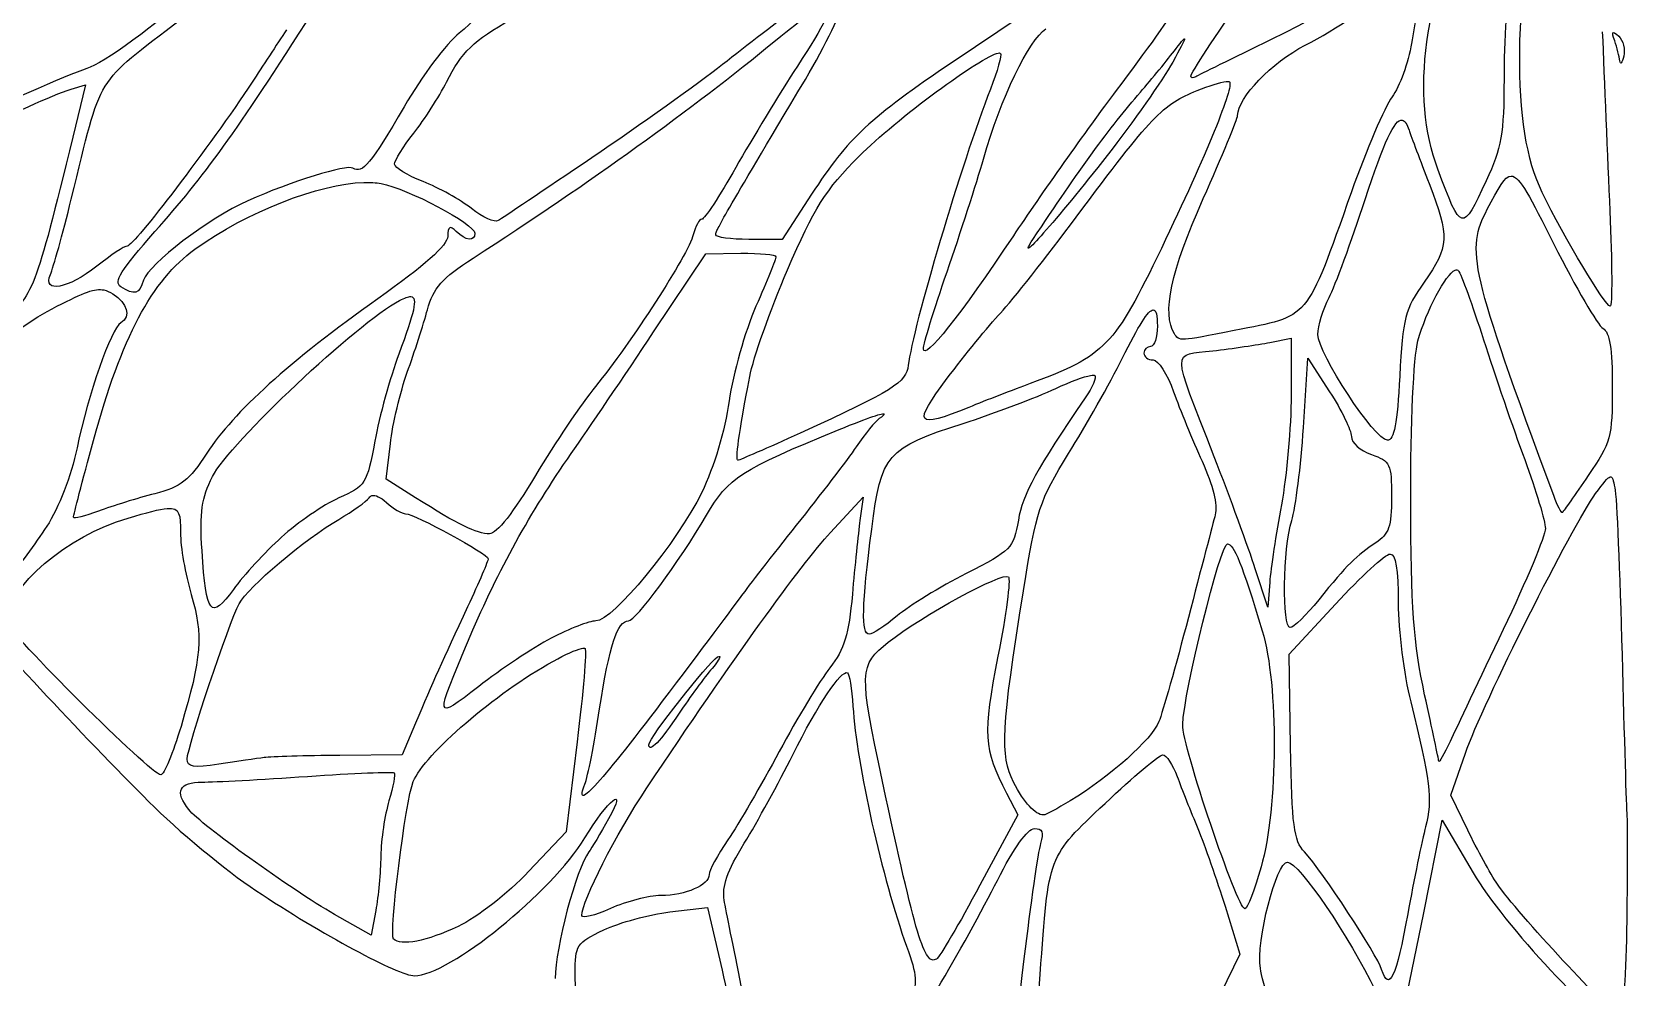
# Model space of a CAD drawing. Extents: x 2.7 to 60.3, y 1.1 to 57.9.
# Drawn here: x 13.76 to 31.82, y 10.98 to 21.68 of the extents above; entities that cross this region are included whole.
import ezdxf

# ---------------------------------------------------------------- set-up
doc = ezdxf.new("R2010")
doc.units = 0
doc.layers.get('0').update_dxf_attribs({"linetype": 'CONTINUOUS'})

msp = doc.modelspace()

# ---------------------------------------------------------------- linework, layer by layer
at = {"color": 7}
for points in [[(25.424805, 22.721976), (24.951311, 21.847198), (24.19339, 21.338424)], [(26.812765, 21.592534), (26.812765, 21.592534)], [(31.664563, 21.668051), (31.664563, 21.668051)], [(24.702162, 21.437645), (24.702162, 21.437645)], [(14.203715, 21.02809), (14.366875, 21.076598), (14.222457, 20.486799)], [(27.2824, 21.115184), (27.2824, 21.115184)], [(29.278351, 20.678069), (29.278351, 20.678069)], [(17.518173, 19.973064), (17.518173, 19.973064)], [(30.513074, 20.045274), (30.513074, 20.045274)], [(22.588802, 19.839672), (22.254215, 19.328144), (21.878837, 19.328144)], [(20.800109, 18.280834), (21.389909, 19.164983), (21.787886, 19.171048), (21.787886, 19.171048)], [(29.87697, 18.979224), (29.87697, 18.979224)], [(14.574132, 18.755431), (14.574132, 18.755431)], [(18.049544, 18.680464), (18.049544, 18.680464)], [(26.457231, 18.529983), (26.457231, 18.529983)], [(27.777943, 18.162324), (28.019926, 18.210829), (28.019926, 18.210829)], [(28.019926, 18.210829), (28.019926, 17.565356)], [(28.158833, 17.198247), (28.209544, 17.984831), (28.209544, 17.984831)], [(28.209544, 17.984831), (28.455936, 17.603941)], [(25.748919, 17.78915), (25.748919, 17.78915)], [(23.409562, 17.349281), (23.409562, 17.349281)], [(18.103012, 16.404497), (17.771732, 16.61451), (17.818585, 17.016897)], [(31.630936, 16.640418), (31.630936, 16.640418)], [(15.291263, 16.282128), (15.291263, 16.282128)], [(17.609674, 16.427648), (17.609674, 16.427648)], [(22.803225, 16.010379), (23.17309, 16.411112), (23.17309, 16.411112)], [(23.17309, 16.411112), (23.13671, 16.145978)], [(27.297283, 15.880842), (27.297283, 15.880842)], [(29.139995, 15.766742), (29.139995, 15.766742)], [(27.77684, 15.446485), (27.754792, 15.163713), (27.614232, 15.598069)], [(24.817917, 15.508772), (24.817917, 15.508772)], [(28.013312, 13.58944), (27.996775, 14.632342), (28.522083, 15.199541)], [(19.983208, 14.696832), (19.983208, 14.696832)], [(21.548107, 14.607534), (21.548107, 14.607534)], [(22.995599, 14.422326), (22.995599, 14.422326)], [(18.103563, 13.854024), (17.950877, 13.49408), (17.245872, 13.487465)], [(19.933598, 13.641256), (19.807921, 12.622609), (19.386792, 12.176125)], [(26.566923, 13.49408), (26.566923, 13.49408)], [(30.019735, 12.640798), (29.827911, 13.037673), (29.993827, 13.512269)], [(17.859926, 13.290683), (17.859926, 13.290683)], [(24.79697, 13.059723), (24.923199, 12.814433), (24.496007, 12.019029)], [(25.112266, 12.660091), (25.112266, 12.660091)], [(29.579866, 10.125603), (29.309218, 10.659181), (29.520885, 11.70649), (29.732001, 12.753797), (29.732001, 12.753797)], [(29.732001, 12.753797), (30.080368, 12.157383)], [(27.979687, 12.279201), (27.979687, 12.279201)], [(20.983663, 11.71531), (21.410855, 11.766573), (21.410855, 11.766573)], [(21.410855, 11.766573), (21.574566, 11.057709)], [(27.270825, 11.77925), (27.437843, 11.238507), (27.000729, 10.339476)], [(17.653772, 11.733499), (17.601406, 11.450726), (17.184687, 11.688298)], [(25.541111, 9.818026), (25.121636, 10.224824), (25.17786, 11.006997)]]:
    msp.add_lwpolyline(points, dxfattribs=at)
for points in [[(30.640404, 25.062437), (30.030753, 23.086483), (29.474013, 22.407234), (27.792826, 21.58923)], [(30.863094, 19.858965), (30.507666, 20.586881), (30.523555, 21.949681), (30.912703, 24.102218)], [(19.933598, 23.912601), (19.88944, 23.306763), (19.192969, 22.133187), (18.598555, 21.66309)], [(26.88332, 21.175816), (26.88332, 21.236878), (28.016356, 22.89788), (28.285062, 23.230747)], [(29.680738, 20.122995), (29.369611, 20.954551), (29.522084, 22.095531), (30.098007, 23.246182)], [(30.510869, 22.472825), (30.466521, 22.139427), (30.430414, 21.542513), (30.430391, 21.146603)], [(28.177574, 21.52584), (28.535449, 21.709064), (28.914101, 21.964912), (29.453637, 22.388491)], [(15.678768, 22.207691), (15.146758, 21.73949), (14.572955, 21.321632), (14.379553, 21.261256)], [(29.506003, 22.207691), (29.475667, 22.061828), (29.420385, 21.764504), (29.383632, 21.547336)], [(15.152908, 19.416339), (15.722372, 20.056766), (16.054061, 20.518151), (16.948768, 21.912241)], [(22.42454, 21.952481), (22.230669, 21.810119), (21.850413, 21.519487), (21.579527, 21.306454)], [(22.181454, 21.579857), (22.504558, 21.844813), (22.696258, 21.982046), (22.764088, 21.982797)], [(22.764088, 21.982797), (22.851299, 21.983759), (22.733703, 21.75926), (22.427847, 21.289368)], [(22.518798, 21.139438), (22.752247, 21.531191), (22.943234, 21.928994), (22.943234, 22.023586)], [(26.730083, 21.976732), (26.684379, 21.891337), (26.37314, 21.457782), (26.038859, 21.013759)], [(14.204818, 19.782897), (14.562841, 21.235278), (14.456927, 21.062123), (15.454423, 21.825701)], [(16.641189, 21.698921), (16.537315, 21.541063), (16.362782, 21.275819), (16.253134, 21.109119)], [(18.454687, 21.109119), (18.627445, 21.450091), (18.756458, 21.57485), (19.192765, 21.824597)], [(24.535143, 20.237648), (24.733973, 20.930952), (25.049728, 21.588298), (25.242352, 21.711048)], [(18.598555, 21.66309), (18.45693, 21.551087), (18.176019, 21.176073), (17.974579, 20.829654)], [(18.757305, 19.117028), (20.094788, 19.982482), (21.223373, 20.794207), (22.181454, 21.579857)], [(26.812765, 21.592534), (26.807041, 21.569666), (26.763138, 21.486884), (26.678819, 21.33622)], [(26.716853, 21.487805), (26.786073, 21.578144), (26.818489, 21.615406), (26.812765, 21.592534)], [(27.792826, 21.58923), (27.355241, 21.376318), (26.971352, 21.187393), (26.940095, 21.169754)], [(27.41359, 20.73209), (27.41359, 20.929165), (27.803744, 21.334445), (28.177574, 21.52584)], [(29.383632, 21.547336), (29.346878, 21.330172), (29.248114, 21.05778), (29.163699, 20.941549)], [(31.543845, 21.677424), (31.564134, 21.15649), (31.602429, 20.244472), (31.628732, 19.650603)], [(31.683853, 21.576549), (31.664831, 21.630397), (31.657677, 21.660076), (31.664563, 21.668051)], [(31.664563, 21.668051), (31.671446, 21.67603), (31.692576, 21.661986), (31.729053, 21.628365)], [(31.741731, 21.348898), (31.736896, 21.397584), (31.710836, 21.500211), (31.683853, 21.576549)], [(31.729053, 21.628365), (31.780759, 21.580695), (31.806278, 21.478621), (31.786381, 21.401264)], [(24.19339, 21.338424), (23.24552, 20.702041), (23.007754, 20.47976), (22.588802, 19.839672)], [(23.130095, 20.274029), (23.537257, 20.683595), (24.522625, 21.406773), (24.702162, 21.437645)], [(24.726966, 21.433784), (24.745096, 21.415654), (24.694352, 21.232901), (24.613967, 21.02754)], [(24.702162, 21.437645), (24.714131, 21.439703), (24.722573, 21.438179), (24.726966, 21.433784)], [(26.678819, 21.33622), (26.562125, 21.127706), (26.228054, 20.651848), (25.936333, 20.27899)], [(26.312813, 20.995019), (26.439299, 21.14088), (26.621057, 21.36278), (26.716853, 21.487805)], [(31.786381, 21.401264), (31.766476, 21.323901), (31.746557, 21.300214), (31.741731, 21.348898)], [(14.379553, 21.261256), (14.165468, 21.194426), (13.307028, 20.812198), (13.005373, 20.649407)], [(21.579527, 21.306454), (21.308641, 21.093422), (20.64349, 20.618947), (20.101719, 20.252532)], [(21.503459, 19.380508), (21.503459, 19.430901), (21.589449, 19.579886), (22.518798, 21.139438)], [(22.427847, 21.289368), (22.227701, 20.981879), (21.913779, 20.465821), (21.73056, 20.142841)], [(26.940095, 21.169754), (26.908838, 21.152144), (26.88332, 21.154847), (26.88332, 21.175816)], [(30.430391, 21.146603), (30.430354, 20.527402), (30.40218, 20.366279), (30.229198, 19.992357)], [(11.918377, 19.78951), (12.450562, 20.191332), (13.735782, 20.887924), (14.203715, 21.02809)], [(16.253134, 21.109119), (15.778977, 20.388253), (14.913731, 19.252627), (14.838715, 19.252627)], [(18.08372, 20.529793), (18.203198, 20.681651), (18.370227, 20.942421), (18.454687, 21.109119)], [(24.613967, 21.02754), (24.287247, 20.192867), (23.735701, 18.339088), (23.684067, 17.902702)], [(26.038859, 21.013759), (25.704576, 20.569733), (25.180575, 19.829836), (24.874141, 19.369484)], [(25.095729, 19.328144), (25.612745, 20.11067), (25.969056, 20.598607), (26.312813, 20.995019)], [(25.584657, 19.579497), (26.429842, 20.715232), (26.571115, 20.862857), (26.953876, 21.013208)], [(27.320985, 21.11353), (27.375488, 21.059024), (27.063076, 20.294185), (26.549835, 19.226719)], [(26.953876, 21.013208), (27.092257, 21.067567), (27.219876, 21.106522), (27.2824, 21.115184)], [(27.2824, 21.115184), (27.303241, 21.118071), (27.316609, 21.117904), (27.320985, 21.11353)], [(17.974579, 20.829654), (17.598536, 20.182978), (17.502599, 20.067885), (17.394701, 20.134572)], [(29.163699, 20.941549), (29.079283, 20.825319), (28.871923, 20.341663), (28.702881, 19.866681)], [(27.02388, 19.78951), (27.238419, 20.27242), (27.41359, 20.696645), (27.41359, 20.73209)], [(28.858876, 19.78069), (29.06995, 20.425314), (29.191974, 20.696657), (29.278351, 20.678069)], [(29.278351, 20.678069), (29.307144, 20.671875), (29.332208, 20.633676), (29.354969, 20.566174)], [(14.222457, 20.486799), (13.797782, 18.751073), (13.764617, 18.664535), (13.423746, 18.419741)], [(17.866541, 20.180323), (17.866541, 20.220754), (17.964241, 20.377935), (18.08372, 20.529793)], [(29.354969, 20.566174), (29.38073, 20.489779), (29.482785, 20.216444), (29.58207, 19.959286)], [(20.101719, 20.252532), (19.559948, 19.88612), (19.082876, 19.565705), (19.041181, 19.540361)], [(22.316502, 18.983633), (22.615983, 19.681376), (22.745712, 19.887376), (23.130095, 20.274029)], [(24.123385, 18.962686), (24.272301, 19.393013), (24.457458, 19.966762), (24.535143, 20.237648)], [(25.936333, 20.27899), (25.36071, 19.543271), (24.874168, 18.992799), (25.095729, 19.328144)], [(17.394701, 20.134572), (17.322826, 20.178993), (16.693347, 19.983317), (16.204076, 19.764705)], [(18.188451, 19.982987), (18.011333, 20.051073), (17.866541, 20.139886), (17.866541, 20.180323)], [(21.73056, 20.142841), (21.547342, 19.819863), (21.374126, 19.555796), (21.34526, 19.555796)], [(30.229198, 19.992357), (29.956974, 19.403921), (29.9491, 19.405727), (29.680738, 20.122995)], [(15.605456, 19.216246), (16.203794, 19.64611), (17.011828, 19.95855), (17.518173, 19.973064)], [(17.518173, 19.973064), (17.590508, 19.975139), (17.656412, 19.970993), (17.714957, 19.960387)], [(17.714957, 19.960387), (18.014306, 19.906161), (18.776046, 19.501812), (18.776046, 19.397046)], [(18.738012, 19.676511), (18.613008, 19.776818), (18.365568, 19.914901), (18.188451, 19.982987)], [(29.58207, 19.959286), (29.815567, 19.354506), (29.810405, 19.248665), (29.525296, 18.844175)], [(30.241325, 19.669345), (30.368968, 19.909674), (30.436724, 20.046882), (30.513074, 20.045274)], [(30.513074, 20.045274), (30.611236, 20.043208), (30.723245, 19.811438), (30.994835, 19.274124)], [(13.968898, 18.930716), (14.001086, 19.003648), (14.107223, 19.386987), (14.204818, 19.782897)], [(16.204076, 19.764705), (15.761833, 19.567102), (15.080819, 19.049515), (15.022821, 18.866776)], [(26.698112, 18.260438), (26.555519, 18.49116), (26.655643, 18.960629), (27.02388, 19.78951)], [(28.702881, 19.866681), (28.177181, 18.389544), (28.243589, 18.4681), (27.376107, 18.296819)], [(28.44877, 18.66889), (28.517816, 18.802265), (28.702347, 19.302643), (28.858876, 19.78069)], [(31.634244, 18.570773), (31.577291, 18.570773), (31.114357, 19.344383), (30.863094, 19.858965)], [(19.041181, 19.540361), (18.999484, 19.515015), (18.863015, 19.576203), (18.738012, 19.676511)], [(21.34526, 19.555796), (21.316396, 19.555796), (21.272713, 19.47578), (21.248246, 19.378303)], [(24.72862, 18.494705), (24.863998, 18.640566), (25.249279, 19.128825), (25.584657, 19.579497)], [(30.993182, 16.427648), (30.046244, 18.986652), (29.995439, 19.206379), (30.241325, 19.669345)], [(31.628732, 19.650603), (31.655035, 19.056739), (31.657414, 18.570773), (31.634244, 18.570773)], [(14.765955, 18.792362), (14.681473, 18.845835), (14.764189, 18.979182), (15.152908, 19.416339)], [(18.469019, 19.362318), (18.466528, 19.26301), (18.2063, 19.031085), (17.675269, 18.655109)], [(18.563828, 19.419093), (18.493106, 19.489812), (18.471898, 19.477242), (18.469019, 19.362318)], [(18.776046, 19.397046), (18.776046, 19.300771), (18.671453, 19.311468), (18.563828, 19.419093)], [(21.248246, 19.378303), (21.194447, 19.163947), (20.533711, 18.140497), (20.141958, 17.664577)], [(21.878837, 19.328144), (21.672483, 19.328144), (21.503459, 19.351755), (21.503459, 19.380508)], [(24.874141, 19.369484), (24.273002, 18.466398), (23.86042, 17.948907), (23.855495, 18.091215)], [(14.456172, 17.052174), (14.772823, 18.216753), (15.117065, 18.865373), (15.605456, 19.216246)], [(14.838715, 19.252627), (14.80668, 19.252627), (14.65208, 19.15), (14.494757, 19.024975)], [(21.787886, 19.171048), (22.006679, 19.174237), (22.185312, 19.156734), (22.185312, 19.132463)], [(26.549835, 19.226719), (26.015627, 18.115655), (25.916147, 18.013186), (25.064861, 17.697097)], [(30.994835, 19.274124), (31.24312, 18.782916), (31.49366, 18.353848), (31.551564, 18.32052)], [(14.494757, 19.024975), (14.169852, 18.766773), (13.873153, 18.71378), (13.968898, 18.930716)], [(18.238611, 18.53274), (18.30727, 18.780757), (18.401327, 18.886681), (18.757305, 19.117028)], [(21.888208, 17.774818), (21.927753, 17.983192), (22.120563, 18.527121), (22.316502, 18.983633)], [(22.185312, 19.132463), (22.185312, 19.108194), (22.083841, 18.85615), (21.959314, 18.572426)], [(29.456394, 18.179963), (29.549014, 18.523941), (29.773553, 18.936953), (29.87697, 18.979224)], [(29.87697, 18.979224), (29.891744, 18.985264), (29.904258, 18.983528), (29.913351, 18.973159)], [(29.913351, 18.973159), (29.943089, 18.93925), (30.07165, 18.587446), (30.198881, 18.191536)], [(15.022821, 18.866776), (14.971819, 18.706084), (14.924172, 18.692218), (14.765955, 18.792362)], [(23.855495, 18.091215), (23.853801, 18.140149), (23.974471, 18.532365), (24.123385, 18.962686)], [(29.525296, 18.844175), (29.309162, 18.537541), (29.284239, 18.441439), (29.249686, 17.780881)], [(14.042209, 18.571876), (14.3532, 18.729726), (14.473582, 18.778206), (14.574132, 18.755431)], [(14.574132, 18.755431), (14.607649, 18.747839), (14.639038, 18.732348), (14.674453, 18.71023)], [(14.674453, 18.71023), (14.843647, 18.604566), (14.884441, 18.457822), (14.764852, 18.38391)], [(17.675269, 18.655109), (16.677216, 17.948475), (16.044715, 17.377232), (15.740504, 16.907758)], [(15.803893, 16.643725), (15.998667, 17.025513), (17.438056, 18.379155), (17.923316, 18.63692)], [(18.049544, 18.680464), (18.133291, 18.673465), (18.089062, 18.499737), (17.914496, 18.030032)], [(17.923316, 18.63692), (17.979653, 18.666844), (18.021629, 18.682798), (18.049544, 18.680464)], [(28.323094, 18.251619), (28.323094, 18.347902), (28.379725, 18.535517), (28.44877, 18.66889)], [(12.600781, 17.108952), (12.969211, 17.779365), (13.457326, 18.275004), (14.042209, 18.571876)], [(18.010408, 17.824427), (18.089754, 18.0472), (18.192464, 18.366043), (18.238611, 18.53274)], [(21.959314, 18.572426), (21.834787, 18.288706), (21.697677, 17.805919), (21.655043, 17.499211)], [(24.125039, 17.756076), (24.321541, 18.016542), (24.593242, 18.348844), (24.72862, 18.494705)], [(26.10776, 17.981524), (26.293449, 18.353281), (26.401834, 18.529057), (26.457231, 18.529983)], [(26.457231, 18.529983), (26.490469, 18.530539), (26.504635, 18.467877), (26.504635, 18.347532)], [(14.764852, 18.38391), (14.656551, 18.316979), (14.395931, 17.572033), (14.270412, 16.970045)], [(19.866901, 16.903347), (20.055804, 17.174233), (20.475692, 17.794348), (20.800109, 18.280834)], [(26.504635, 18.347532), (26.504636, 18.220049), (26.470242, 18.116019), (26.428568, 18.116019)], [(27.376107, 18.296819), (26.747258, 18.172656), (26.752474, 18.172478), (26.698112, 18.260438)], [(29.110229, 17.054932), (28.96916, 17.054932), (28.323094, 18.037141), (28.323094, 18.251619)], [(31.551564, 18.32052), (31.627547, 18.276784), (31.656844, 18.091884), (31.656844, 17.655757)], [(26.428568, 18.116019), (26.386893, 18.116022), (26.353051, 18.081628), (26.353051, 18.039952)], [(27.149557, 16.865865), (26.660237, 18.122968), (26.662085, 18.011188), (27.131918, 18.06641)], [(27.131918, 18.06641), (27.353863, 18.092493), (27.6447, 18.135682), (27.777943, 18.162324)], [(29.373711, 16.374181), (29.372125, 17.24938), (29.406184, 17.993504), (29.456394, 18.179963)], [(30.198881, 18.191536), (30.32611, 17.795627), (30.535584, 17.185225), (30.664658, 16.834996)], [(17.914496, 18.030032), (17.815851, 17.764602), (17.693264, 17.321169), (17.642196, 17.044458)], [(23.684067, 17.902702), (23.661186, 17.709317), (23.513564, 17.617031), (22.459266, 17.13541)], [(25.499219, 16.903347), (25.693712, 17.215908), (25.967706, 17.701127), (26.10776, 17.981524)], [(26.353051, 18.039952), (26.353051, 17.998279), (26.399277, 17.964438), (26.456129, 17.964438)], [(26.456129, 17.964438), (26.512977, 17.964438), (26.617469, 17.802451), (26.68819, 17.604492)], [(17.818585, 17.016897), (17.844604, 17.238269), (17.931061, 17.601655), (18.010408, 17.824427)], [(21.754813, 16.82783), (21.722915, 16.82783), (21.764101, 17.120884), (21.888208, 17.774818)], [(24.368676, 17.426452), (23.766346, 17.181901), (23.729581, 17.231885), (24.125039, 17.756076)], [(25.353698, 17.640873), (25.519788, 17.718193), (25.673336, 17.774838), (25.748919, 17.78915)], [(25.796324, 17.788599), (25.81817, 17.766755), (25.769649, 17.652371), (25.688837, 17.534489)], [(25.748919, 17.78915), (25.774114, 17.793922), (25.790862, 17.79406), (25.796324, 17.788599)], [(29.249686, 17.780881), (29.221537, 17.242717), (29.185641, 17.054932), (29.110229, 17.054932)], [(20.141958, 17.664577), (19.986098, 17.475231), (19.680642, 17.02216), (19.463412, 16.657506)], [(24.30694, 17.245652), (24.661175, 17.360059), (25.132246, 17.537777), (25.353698, 17.640873)], [(25.064861, 17.697097), (24.877325, 17.627462), (24.563938, 17.505731), (24.368676, 17.426452)], [(25.688837, 17.534489), (25.137301, 16.729964), (24.980457, 16.443271), (24.930365, 16.149836)], [(26.68819, 17.604492), (26.758911, 17.406541), (26.904455, 17.051695), (27.011754, 16.816256)], [(28.019926, 17.565356), (28.019926, 17.210515), (27.97042, 16.652155), (27.909683, 16.324572)], [(28.455936, 17.603941), (28.59138, 17.394496), (28.70178, 17.166652), (28.70178, 17.097375)], [(31.656844, 17.655757), (31.656844, 17.086366), (31.641423, 17.028439), (31.385095, 16.655299)], [(21.655043, 17.499211), (21.6084, 17.163655), (21.484751, 16.751387), (21.344709, 16.464579)], [(22.899687, 17.175096), (23.241572, 17.314692), (23.408061, 17.371808), (23.409562, 17.349281)], [(23.409562, 17.349281), (23.410062, 17.341771), (23.391922, 17.325334), (23.356094, 17.300222)], [(21.39928, 16.207161), (21.647802, 16.632501), (21.780139, 16.717992), (22.899687, 17.175096)], [(23.356094, 17.300222), (23.312411, 17.269601), (23.194633, 17.125275), (23.093715, 16.979415)], [(23.269553, 16.048965), (23.380003, 16.900398), (23.434667, 16.963932), (24.30694, 17.245652)], [(28.02599, 16.146529), (28.071013, 16.292116), (28.130926, 16.765411), (28.158833, 17.198247)], [(14.229622, 16.18291), (14.229622, 16.202714), (14.331582, 16.593961), (14.456172, 17.052174)], [(17.642196, 17.044458), (17.552299, 16.557346), (17.539304, 16.537144), (17.234297, 16.401189)], [(22.459266, 17.13541), (22.088844, 16.966195), (21.771772, 16.82783), (21.754813, 16.82783)], [(28.70178, 17.097375), (28.70178, 17.025547), (28.799804, 16.937513), (28.929432, 16.892324)], [(14.270412, 16.970045), (14.202917, 16.64633), (14.065762, 16.291275), (13.927005, 16.080382)], [(15.740504, 16.907758), (15.539965, 16.598271), (15.445993, 16.525725), (15.149601, 16.449147)], [(18.723681, 14.837943), (19.040806, 15.584898), (19.401978, 16.236648), (19.866901, 16.903347)], [(23.093715, 16.979415), (22.992798, 16.833551), (22.687316, 16.434119), (22.415169, 16.091958)], [(24.987691, 15.350022), (25.134738, 16.265807), (25.170453, 16.375007), (25.499219, 16.903347)], [(27.011754, 16.816256), (27.136269, 16.543023), (27.18997, 16.324154), (27.16003, 16.210469)], [(27.614232, 15.598069), (27.537065, 15.836928), (27.327991, 16.407443), (27.149557, 16.865865)], [(28.929432, 16.892324), (29.14337, 16.817752), (29.156533, 16.789225), (29.156533, 16.412216)], [(30.664658, 16.834996), (30.793732, 16.484767), (30.899475, 16.13399), (30.899475, 16.055577)], [(15.685933, 15.80257), (15.657682, 16.242792), (15.679405, 16.399708), (15.803893, 16.643725)], [(19.463412, 16.657506), (19.215837, 16.241917), (19.02134, 15.99469), (18.94141, 15.994944)], [(31.385095, 16.655299), (31.235486, 16.437511), (31.103886, 16.249771), (31.0924, 16.238031)], [(31.468328, 16.450248), (31.557843, 16.571578), (31.603439, 16.632194), (31.630936, 16.640418)], [(31.630936, 16.640418), (31.658436, 16.648642), (31.667791, 16.604381), (31.68606, 16.515292)], [(15.149601, 16.449147), (14.955932, 16.399104), (14.669778, 16.31039), (14.513498, 16.252362)], [(21.344709, 16.464579), (21.067027, 15.895884), (20.337034, 15.009371), (20.146367, 15.009371)], [(29.993827, 13.512269), (30.186689, 14.064731), (31.204129, 16.092145), (31.468328, 16.450248)], [(31.68606, 16.515292), (31.706363, 16.416285), (31.742902, 15.567818), (31.767089, 14.630135)], [(14.847535, 16.174091), (15.065645, 16.236772), (15.203798, 16.275665), (15.291263, 16.282128)], [(15.291263, 16.282128), (15.437038, 16.292898), (15.441745, 16.214276), (15.441745, 16.008175)], [(17.234297, 16.401189), (17.061032, 16.323956), (16.769203, 16.123897), (16.585516, 15.956909)], [(17.233746, 16.159206), (17.394273, 16.25221), (17.548992, 16.362621), (17.577704, 16.404497)], [(17.577704, 16.404497), (17.58582, 16.416336), (17.596791, 16.424142), (17.609674, 16.427648)], [(17.609674, 16.427648), (17.648325, 16.438163), (17.7066, 16.411468), (17.773385, 16.35103)], [(17.773385, 16.35103), (17.852142, 16.279757), (17.950256, 16.221493), (17.991667, 16.221493)], [(18.94141, 15.994944), (18.797582, 15.995469), (18.585339, 16.098941), (18.103012, 16.404497)], [(27.909683, 16.324572), (27.848947, 15.996988), (27.789041, 15.60199), (27.77684, 15.446485)], [(29.156533, 16.412216), (29.156533, 16.074856), (29.128503, 15.993279), (28.977937, 15.894623)], [(29.531908, 14.174281), (29.405605, 14.752989), (29.375969, 15.163052), (29.373711, 16.374181)], [(31.0924, 16.238031), (31.080922, 16.226274), (31.036085, 16.311705), (30.993182, 16.427648)], [(13.471701, 15.000001), (13.471701, 15.388361), (14.161794, 15.977009), (14.847535, 16.174091)], [(13.927005, 16.080382), (13.799954, 15.887277), (13.598462, 15.615539), (13.478867, 15.476801)], [(14.513498, 16.252362), (14.357218, 16.194326), (14.229622, 16.163098), (14.229622, 16.18291)], [(16.10651, 15.203952), (16.207174, 15.392044), (16.850241, 15.937004), (17.233746, 16.159206)], [(17.991667, 16.221493), (18.090995, 16.221493), (18.927079, 15.767739), (18.927079, 15.713826)], [(20.514028, 15.009371), (20.59679, 15.009371), (21.086461, 15.67178), (21.39928, 16.207161)], [(22.415169, 16.091958), (22.143023, 15.749803), (21.864534, 15.391982), (21.796155, 15.296555)], [(23.13671, 16.145978), (23.116541, 16.000118), (23.077627, 15.625098), (23.05072, 15.31254)], [(24.930365, 16.149836), (24.875776, 15.830067), (24.852865, 15.806505), (24.339462, 15.545703)], [(27.16003, 16.210469), (27.134232, 16.112513), (26.997254, 15.589177), (26.85576, 15.047406)], [(28.010004, 14.933303), (27.916395, 14.933303), (27.92821, 15.830352), (28.02599, 16.146529)], [(15.441745, 16.008175), (15.441745, 15.849041), (15.496217, 15.534708), (15.563012, 15.309785)], [(16.585516, 15.956909), (16.401831, 15.789921), (16.157061, 15.524384), (16.042018, 15.36656)], [(20.722938, 13.120356), (21.692968, 14.571269), (22.46538, 15.644343), (22.803225, 16.010379)], [(23.240338, 14.857786), (23.149504, 14.857786), (23.157638, 15.186237), (23.269553, 16.048965)], [(30.899475, 16.055577), (30.899475, 15.977167), (30.684397, 15.462518), (30.421572, 14.911807)], [(16.042018, 15.36656), (15.784802, 15.013697), (15.732437, 15.077942), (15.685933, 15.80257)], [(26.791819, 13.834731), (26.805, 14.206694), (27.218613, 15.880842), (27.297283, 15.880842)], [(27.297283, 15.880842), (27.372959, 15.880842), (27.461172, 15.661211), (27.693056, 14.895822)], [(28.977937, 15.894623), (28.757979, 15.7505), (28.658402, 15.651404), (28.331914, 15.24915)], [(28.522083, 15.199541), (28.811138, 15.51158), (29.0892, 15.766742), (29.139995, 15.766742)], [(29.139995, 15.766742), (29.20424, 15.766742), (29.2326, 15.597403), (29.2326, 15.210564)], [(18.927079, 15.713826), (18.927079, 15.690813), (18.822018, 15.446327), (18.693364, 15.170325)], [(23.456415, 14.767938), (23.836873, 15.06901), (24.75693, 15.569757), (24.817917, 15.508772)], [(24.339462, 15.545703), (24.045731, 15.396495), (23.69389, 15.18075), (23.557838, 15.066145)], [(24.817917, 15.508772), (24.844851, 15.481836), (24.791933, 15.076861), (24.699957, 14.609188)], [(15.563012, 15.309785), (15.700463, 14.846938), (15.681369, 14.598021), (15.447808, 13.815991)], [(15.517813, 13.445575), (15.517813, 13.57676), (15.989186, 14.98473), (16.10651, 15.203952)], [(21.796155, 15.296555), (21.727776, 15.20113), (21.323625, 14.662475), (20.898225, 14.099867)], [(23.05072, 15.31254), (23.011369, 14.855424), (22.961497, 14.692424), (22.796059, 14.479103)], [(24.876897, 13.185953), (24.722375, 13.487377), (24.738384, 13.797382), (24.987691, 15.350022)], [(28.331914, 15.24915), (28.191045, 15.075594), (28.046254, 14.933303), (28.010004, 14.933303)], [(29.2326, 15.210564), (29.2326, 14.904669), (29.29586, 14.40206), (29.373711, 14.093252)], [(13.029627, 15.160955), (13.218535, 14.907198), (14.354057, 13.691878), (15.084006, 12.962159)], [(15.217951, 13.266428), (15.113927, 13.266428), (13.471701, 14.896736), (13.471701, 15.000001)], [(18.693364, 15.170325), (18.405445, 14.552662), (18.299072, 14.315025), (18.103563, 13.854024)], [(20.146367, 15.009371), (20.071835, 15.009371), (19.843411, 14.921213), (19.639249, 14.813689)], [(20.188811, 14.016081), (20.297397, 14.72705), (20.389665, 15.009371), (20.514028, 15.009371)], [(23.557838, 15.066145), (23.421788, 14.951541), (23.278816, 14.857786), (23.240338, 14.857786)], [(26.85576, 15.047406), (26.714267, 14.505635), (26.564193, 13.975546), (26.521723, 13.869458)], [(18.819592, 14.268537), (18.314052, 13.874025), (18.314199, 13.873455), (18.723681, 14.837943)], [(19.639249, 14.813689), (19.435087, 14.706168), (19.06625, 14.461024), (18.819592, 14.268537)], [(27.693056, 14.895822), (27.877312, 14.287607), (27.870393, 12.896715), (27.679826, 12.224631)], [(30.421572, 14.911807), (30.158744, 14.361095), (29.888101, 13.790975), (29.820195, 13.645114)], [(19.665156, 14.555721), (19.797645, 14.628921), (19.921229, 14.682848), (19.983208, 14.696832)], [(20.022895, 14.696832), (20.042907, 14.67682), (20.002696, 14.201685), (19.933598, 13.641256)], [(19.983208, 14.696832), (20.003867, 14.701495), (20.017892, 14.701836), (20.022895, 14.696832)], [(23.391923, 13.190911), (23.125636, 14.434083), (23.128569, 14.508503), (23.456415, 14.767938)], [(18.078208, 13.190911), (18.205475, 13.502835), (19.006656, 14.191911), (19.665156, 14.555721)], [(20.74609, 13.608733), (20.74609, 13.68243), (21.41907, 14.540865), (21.524405, 14.601472)], [(21.462118, 14.471938), (21.376675, 14.37145), (21.208942, 14.143211), (21.089496, 13.964268)], [(21.548107, 14.607534), (21.55773, 14.598853), (21.5262, 14.547302), (21.462118, 14.471938)], [(21.524405, 14.601472), (21.53717, 14.608816), (21.5449, 14.61043), (21.548107, 14.607534)], [(22.796059, 14.479103), (22.682937, 14.333243), (22.425338, 13.906635), (22.223346, 13.531562)], [(22.376033, 13.49408), (22.661211, 14.064581), (22.923293, 14.457166), (22.995599, 14.422326)], [(24.699957, 14.609188), (24.525187, 13.720541), (24.534382, 13.570246), (24.79697, 13.059723)], [(31.767089, 14.630135), (31.791289, 13.692454), (31.815789, 12.874188), (31.821659, 12.811675)], [(22.995599, 14.422326), (23.016926, 14.412047), (23.044711, 14.24174), (23.057335, 14.043643)], [(20.898225, 14.099867), (20.164027, 13.128862), (19.889355, 12.835235), (20.021792, 13.161699)], [(29.373711, 14.093252), (29.595959, 13.211686), (29.623171, 12.985112), (29.542382, 12.679937)], [(29.691762, 13.421871), (29.689095, 13.44466), (29.617292, 13.783073), (29.531908, 14.174281)], [(20.021792, 13.161699), (20.053686, 13.240314), (20.129038, 13.624718), (20.188811, 14.016081)], [(21.089496, 13.964268), (20.878319, 13.647903), (20.74609, 13.510802), (20.74609, 13.608733)], [(23.057335, 14.043643), (23.099374, 13.383994), (23.387726, 12.094393), (23.664774, 11.326701)], [(15.447808, 13.815991), (15.35757, 13.51385), (15.25422, 13.266428), (15.217951, 13.266428)], [(26.521723, 13.869458), (26.441245, 13.668434), (25.974299, 13.251245), (25.519063, 12.973733)], [(27.496823, 11.751138), (27.409551, 11.751138), (26.783533, 13.601217), (26.791819, 13.834731)], [(28.169857, 12.394957), (28.050541, 12.52463), (28.027784, 12.69713), (28.013312, 13.58944)], [(29.820195, 13.645114), (29.752287, 13.499253), (29.694302, 13.399095), (29.691762, 13.421871)], [(15.877756, 13.388247), (15.585093, 13.343286), (15.517813, 13.354047), (15.517813, 13.445575)], [(16.388732, 13.46266), (16.305384, 13.452317), (16.075711, 13.418656), (15.877756, 13.388247)], [(17.245872, 13.487465), (16.858038, 13.483994), (16.472082, 13.473018), (16.388732, 13.46266)], [(22.223346, 13.531562), (22.021355, 13.156489), (21.759605, 12.706968), (21.641814, 12.532761)], [(21.826471, 12.492522), (21.972422, 12.730593), (22.219794, 13.181519), (22.376033, 13.49408)], [(25.913181, 12.94452), (26.233986, 13.246662), (26.52813, 13.49408), (26.566923, 13.49408)], [(26.566923, 13.49408), (26.605718, 13.49408), (26.67912, 13.383127), (26.729531, 13.247686)], [(15.688138, 13.1854), (15.823581, 13.185117), (16.360585, 13.214342), (16.881519, 13.249893)], [(16.881519, 13.249893), (17.402453, 13.285445), (17.842829, 13.30358), (17.859926, 13.290683)], [(17.855516, 11.408283), (17.800869, 11.46293), (17.989647, 12.973854), (18.078208, 13.190911)], [(17.859926, 13.290683), (17.877022, 13.277785), (17.851503, 13.135669), (17.803151, 12.974286)], [(24.002669, 11.181732), (23.869888, 11.09967), (23.767582, 11.437135), (23.391923, 13.190911)], [(26.729531, 13.247686), (26.779943, 13.112245), (26.884432, 12.847628), (26.962144, 12.660091)], [(15.536554, 12.873411), (15.373522, 13.078539), (15.425862, 13.185964), (15.688138, 13.1854)], [(19.988168, 11.676724), (19.988168, 11.840145), (20.374109, 12.598595), (20.722938, 13.120356)], [(20.020139, 12.552604), (20.280057, 12.983187), (20.514048, 13.17185), (20.290234, 12.770335)], [(25.216445, 12.813329), (25.119275, 12.815578), (24.999117, 12.947531), (24.876897, 13.185953)], [(15.084006, 12.962159), (15.408187, 12.63808), (15.954065, 12.185704), (16.29668, 11.957293)], [(17.184687, 11.688298), (16.692973, 11.968901), (15.671825, 12.703209), (15.536554, 12.873411)], [(17.803151, 12.974286), (17.754799, 12.812903), (17.712946, 12.531358), (17.710547, 12.348656)], [(25.17786, 11.006997), (25.275444, 12.370918), (25.259144, 12.328533), (25.913181, 12.94452)], [(25.519063, 12.973733), (25.373313, 12.884884), (25.237282, 12.812765), (25.216445, 12.813329)], [(20.290234, 12.770335), (20.198409, 12.605605), (20.097841, 12.436633), (20.066441, 12.394957)], [(24.693342, 12.073049), (24.87823, 12.438199), (25.036622, 12.660091), (25.112266, 12.660091)], [(25.112266, 12.660091), (25.20344, 12.660091), (25.22101, 12.617543), (25.181719, 12.489767)], [(26.962144, 12.660091), (27.039856, 12.472554), (27.178908, 12.07645), (27.270825, 11.77925)], [(29.542382, 12.679937), (29.500889, 12.523213), (29.409921, 12.079038), (29.340088, 11.692709)], [(31.821659, 12.811675), (31.82767, 12.749163), (31.827131, 12.212159), (31.820556, 11.618296)], [(18.090885, 10.993216), (18.482009, 10.993216), (19.647524, 11.935322), (20.020139, 12.552604)], [(21.641814, 12.532761), (21.524024, 12.358553), (21.427943, 12.181211), (21.427943, 12.13809)], [(21.599371, 11.848702), (21.571946, 12.001901), (21.633996, 12.178572), (21.826471, 12.492522)], [(25.181719, 12.489767), (25.152885, 12.395999), (25.068179, 11.807955), (24.993754, 11.182835)], [(30.356528, 12.028399), (30.276495, 12.146811), (30.125077, 12.422384), (30.019735, 12.640798)], [(17.710547, 12.348656), (17.708145, 12.165957), (17.682626, 11.889099), (17.653772, 11.733499)], [(20.066441, 12.394957), (19.924727, 12.206873), (19.685, 11.307067), (19.685, 10.9629)], [(29.044635, 11.063221), (28.990002, 11.235351), (28.374281, 12.172781), (28.169857, 12.394957)], [(19.386792, 12.176125), (19.147377, 11.922543), (18.80169, 11.652778), (18.586428, 11.551598)], [(21.427943, 12.13809), (21.427943, 12.018177), (21.16311, 11.902762), (20.883342, 11.901068)], [(27.679826, 12.224631), (27.605971, 11.964165), (27.523569, 11.751138), (27.496823, 11.751138)], [(27.671007, 11.077002), (27.620325, 11.381647), (27.851615, 12.282842), (27.979687, 12.279201)], [(27.979687, 12.279201), (28.106373, 12.275611), (28.686255, 11.426565), (28.970221, 10.828404)], [(30.080368, 12.157383), (30.414714, 11.584799), (31.532068, 10.387432), (31.731811, 10.387432)], [(16.29668, 11.957293), (17.032017, 11.467064), (17.913826, 10.993216), (18.090885, 10.993216)], [(24.496007, 12.019029), (24.26125, 11.581373), (24.039382, 11.204423), (24.002669, 11.181732)], [(24.018103, 10.853759), (24.226103, 11.201386), (24.529806, 11.750071), (24.693342, 12.073049)], [(31.741731, 10.538466), (31.662703, 10.538466), (30.566958, 11.717062), (30.356528, 12.028399)], [(20.310078, 11.753342), (20.132961, 11.672951), (19.988168, 11.63828), (19.988168, 11.676724)], [(20.883342, 11.901068), (20.745159, 11.900154), (20.487196, 11.833739), (20.310078, 11.753342)], [(21.792847, 10.879667), (21.707163, 11.296413), (21.620168, 11.732537), (21.599371, 11.848702)], [(20.234562, 11.511359), (20.411679, 11.59547), (20.748738, 11.687313), (20.983663, 11.71531)], [(29.340088, 11.692709), (29.210409, 10.975323), (29.128108, 10.800215), (29.044635, 11.063221)], [(31.820556, 11.618296), (31.813988, 11.02443), (31.778535, 10.538466), (31.741731, 10.538466)], [(18.586428, 11.551598), (18.229584, 11.383854), (17.937211, 11.326585), (17.855516, 11.408283)], [(19.912101, 11.012509), (19.912101, 11.345288), (19.925005, 11.364355), (20.234562, 11.511359)], [(23.664774, 11.326701), (23.78535, 10.992589), (23.790712, 10.907415), (23.705013, 10.70052)], [(21.574566, 11.057709), (21.664608, 10.668003), (21.774057, 10.086227), (21.817652, 9.764559)], [(24.993754, 11.182835), (24.867487, 10.122258), (24.837707, 10.006446), (24.545065, 9.448713)], [(27.981893, 9.981737), (27.835826, 10.433888), (27.695961, 10.926953), (27.671007, 11.077002)], [(20.53773, 10.062766), (19.934038, 10.645654), (19.912101, 10.678183), (19.912101, 11.012509)]]:
    msp.add_open_spline(points, degree=3, dxfattribs=at)

doc.saveas('drawing.dxf')
